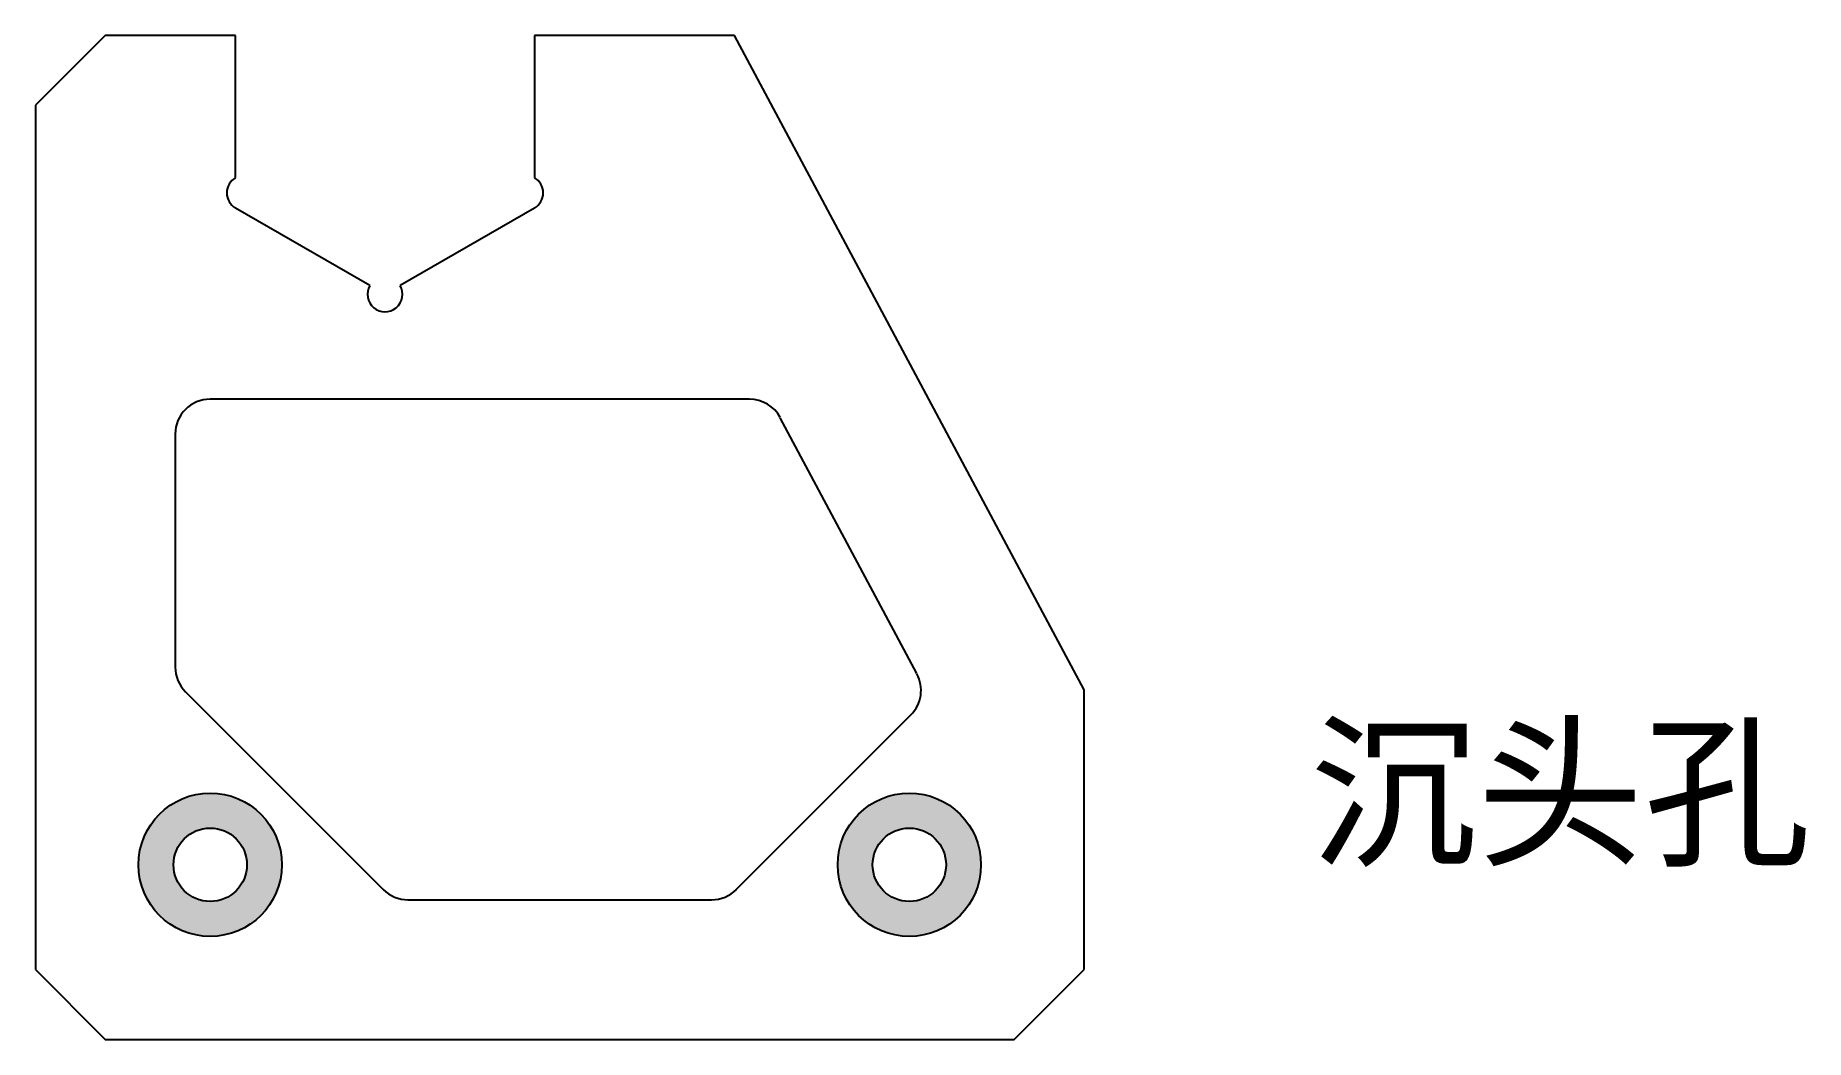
# Model space of a CAD drawing. Header units: millimetres. Extents: x -20 to 81, y -52 to 5.
import ezdxf

# ---------------------------------------------------------------- set-up
doc = ezdxf.new("R2010")
doc.units = ezdxf.units.MM

msp = doc.modelspace()

# ---------------------------------------------------------------- hatches: boundary and pattern name
h = msp.add_hatch(color=3)
h.dxf.hatch_style = 1
h.paths.add_polyline_path([(-14.1, -42.5, 1), (-5.9, -42.5, 1)])
h.paths.add_polyline_path([(-7.9, -42.5, -1), (-12.1, -42.5, -1)], flags=16)
h.paths.add_polyline_path([(25.9, -42.5, 1), (34.1, -42.5, 1)])
h.paths.add_polyline_path([(32.1, -42.5, -1), (27.9, -42.5, -1)], flags=16)

# ---------------------------------------------------------------- linework, layer by layer
at = {"color": 7, "linetype": 'Continuous', "lineweight": 25}
for p, q in [((-16, 4.94), (-20, 0.94)), ((-8.55, 4.94), (-16, 4.94)), ((-8.55, -3.2), (-8.55, 4.94)), ((8.55, 4.94), (8.55, -3.2)), ((20, 4.94), (8.55, 4.94)), ((40, -32.5), (20, 4.94)), ((-20, 0.94), (-20, -48.5)), ((-0.87, -9.37), (-8.55, -4.94)), ((8.55, -4.94), (0.87, -9.37)), ((20.85, -15.87), (-10, -15.87)), ((30.43, -31.57), (22.61, -16.93)), ((-12, -17.87), (-12, -31.19)), ((-11.41, -32.6), (-0.1, -43.91)), ((40, -48.5), (40, -32.5)), ((20.1, -43.91), (30.08, -33.93)), ((1.31, -44.5), (18.69, -44.5)), ((-20, -48.5), (-16, -52.5)), ((36, -52.5), (40, -48.5)), ((-16, -52.5), (36, -52.5))]:
    msp.add_line(p, q, dxfattribs=at)
for centre, radius in [((-10, -42.5), 4.1), ((30, -42.5), 4.1), ((-10, -42.5), 2.1), ((30, -42.5), 2.1)]:
    msp.add_circle(centre, radius, dxfattribs=at)
for centre, radius, start, end in [((-8.05, -4.07), 1, 120, 240), ((8.05, -4.07), 1, 300, 60), ((0, -9.87), 1, 150, 30), ((-10, -17.87), 2, 90, 180), ((20.85, -17.87), 2, 28.1129, 90), ((-10, -31.19), 2, 180, 225), ((28.67, -32.52), 2, 315, 28.1129), ((1.31, -42.5), 2, 225, 270), ((18.69, -42.5), 2, 270, 315)]:
    msp.add_arc(centre, radius, start, end, dxfattribs=at)

# ---------------------------------------------------------------- texts
at = {"insert": (52.92, -34.86), "char_height": 7, "attachment_point": 1}
msp.add_mtext_dynamic_manual_height_columns('{\\fSimSun|b0|i0|c134|p2;\\C3;沉头孔}', width=32.2643, gutter_width=17.5, heights=[0], dxfattribs=at)

doc.saveas('drawing.dxf')
